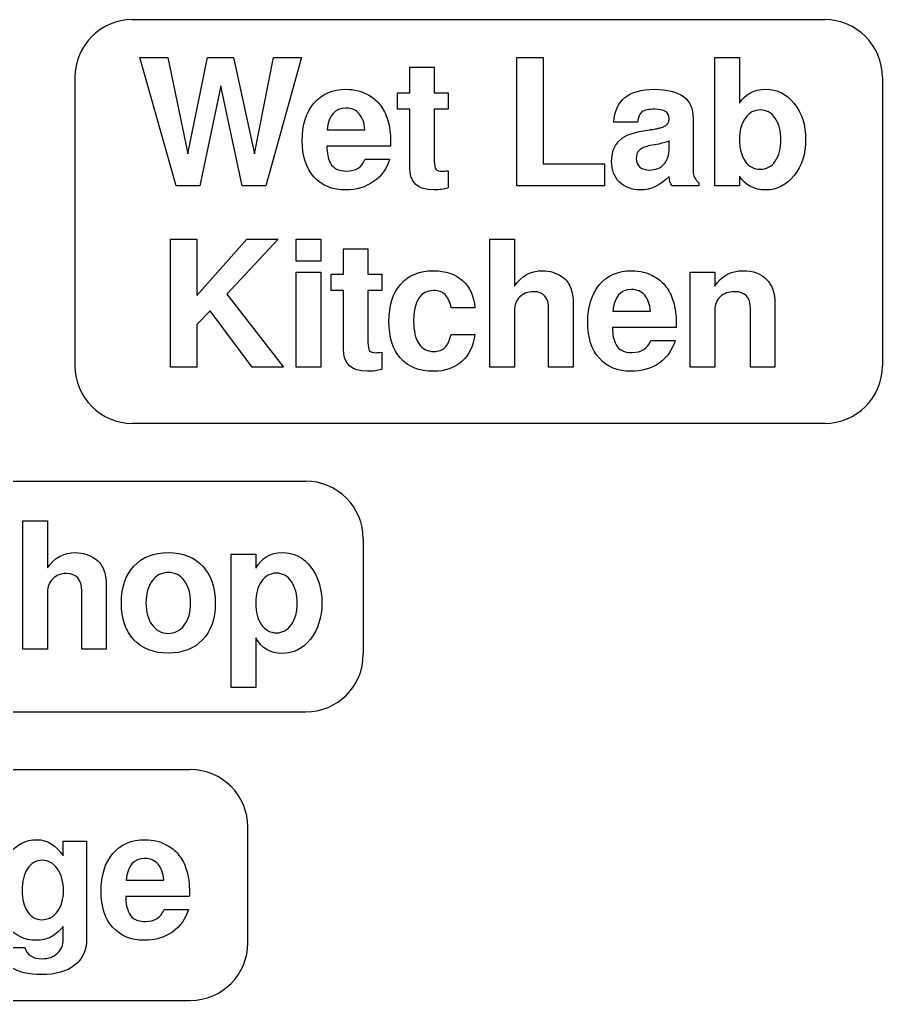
# Model space of a CAD drawing. Header units: millimetres. Extents: x 0 to 380, y 0 to 170.
# Drawn here: x 230.4 to 380, y 0 to 170 of the extents above; entities that cross this region are included whole.
import ezdxf

# ---------------------------------------------------------------- set-up
doc = ezdxf.new("R2010")
doc.units = ezdxf.units.MM
doc.layers.add('Layer_1', color=7, linetype='CONTINUOUS')

msp = doc.modelspace()

# ---------------------------------------------------------------- linework, layer by layer
at = {"layer": 'Layer_1'}
for p, q in [((250, 170), (370, 170)), ((240, 160), (240, 110)), ((380, 160), (380, 110)), ((370, 100), (250, 100)), ((140, 90), (280, 90)), ((290, 80), (290, 60)), ((140, 50), (280, 50)), ((10, 40), (260, 40)), ((270, 10), (270, 30)), ((10, 0), (260, 0))]:
    msp.add_line(p, q, dxfattribs=at)
at = {"layer": 'Layer_1', "color": 7}
for points in [[(273.13, 141.19), (269.01, 141.19), (265.29, 158.53), (261.67, 141.19), (257.55, 141.19), (251.27, 163.41), (256.12, 163.41), (259.56, 146.76), (263.01, 163.41), (267.52, 163.41), (271.12, 146.73), (274.44, 163.41), (279.29, 163.41), (273.13, 141.19)], [(321.17, 163.41), (321.17, 145), (331.81, 145), (331.81, 141.19), (316.6, 141.19), (316.6, 163.41), (321.17, 163.41)], [(355.23, 142.86), (355.23, 141.19), (350.96, 141.19), (350.96, 163.41), (355.23, 163.41), (355.23, 155.51)], [(298.06, 144.36), (298.06, 154.47), (295.95, 154.47), (295.95, 157.31), (298.06, 157.31), (298.06, 161.73), (302.32, 161.73), (302.32, 157.31), (304.7, 157.31)], [(304.7, 157.31), (304.7, 154.47), (302.32, 154.47), (302.32, 145.51)], [(337.53, 152.22), (333.42, 152.22)], [(347.19, 152.86), (347.19, 143.72)], [(283.74, 150.91), (290.29, 150.91)], [(337.9, 150.6), (339.6, 150.91)], [(294.71, 148.07), (283.68, 148.07)], [(341.22, 148.44), (339.76, 148.17)], [(343.02, 147.8), (343.02, 148.96)], [(290.35, 145.82), (294.56, 145.82)], [(304.7, 143.81), (304.7, 140.82)], [(348.17, 141.7), (348.17, 141.19), (343.54, 141.19)], [(261.14, 117.18), (261.14, 109.74), (256.57, 109.74), (256.57, 131.96), (261.14, 131.96), (261.14, 122.2), (269.83, 131.96), (275.22, 131.96), (266.35, 122.39), (276.17, 109.74), (270.71, 109.74), (263.43, 119.55), (261.14, 117.18)], [(282.65, 131.96), (282.65, 128.15), (278.38, 128.15), (278.38, 131.96), (282.65, 131.96)], [(316.22, 119.61), (316.22, 109.74), (311.96, 109.74), (311.96, 131.96), (316.22, 131.96), (316.22, 123.82)], [(286.55, 112.91), (286.55, 123.03), (284.45, 123.03), (284.45, 125.86), (286.55, 125.86), (286.55, 130.28), (290.82, 130.28), (290.82, 125.86), (293.19, 125.86)], [(282.65, 126.2), (282.65, 109.74), (278.38, 109.74), (278.38, 126.2), (282.65, 126.2)], [(293.19, 125.86), (293.19, 123.03), (290.82, 123.03), (290.82, 114.07)], [(346.66, 126.2), (350.93, 126.2), (350.93, 123.82)], [(350.93, 119.61), (350.93, 109.74), (346.66, 109.74), (346.66, 126.2)], [(326.4, 120.77), (326.4, 109.74), (322.14, 109.74), (322.14, 119.8)], [(361.38, 120.77), (361.38, 109.74), (357.12, 109.74), (357.12, 119.89)], [(309.34, 120.04), (305.25, 120.04)], [(333.25, 119.46), (339.8, 119.46)], [(344.22, 116.63), (333.19, 116.63)], [(305.25, 115.44), (309.34, 115.44)], [(339.86, 114.37), (344.07, 114.37)], [(293.19, 112.36), (293.19, 109.37)], [(235.26, 70.75), (235.26, 60.88), (231, 60.88), (231, 83.1), (235.26, 83.1), (235.26, 74.96)], [(271.36, 62.83), (271.36, 54.23), (267.1, 54.23), (267.1, 77.34), (271.36, 77.34), (271.36, 74.9)], [(245.44, 71.91), (245.44, 60.88), (241.18, 60.88), (241.18, 70.94)], [(237.97, 27.58), (242.03, 27.58), (242.03, 10.57)], [(237.97, 25.05), (237.97, 27.58)], [(248.87, 20.84), (255.42, 20.84)], [(259.84, 18.01), (248.81, 18.01)], [(255.49, 15.75), (259.69, 15.75)], [(237.97, 10.57), (237.97, 12.79)], [(226.91, 9.14), (231.33, 9.14)]]:
    msp.add_lwpolyline(points, dxfattribs=at)
at = {"layer": 'Layer_1'}
for centre, start, end in [((250, 160), 90, 180), ((370, 160), 0, 90), ((250, 110), 180, 270), ((370, 110), 270, 0), ((280, 80), 0, 90), ((280, 60), 270, 0), ((260, 30), 0, 90), ((260, 10), 270, 0)]:
    msp.add_arc(centre, 10, start, end, dxfattribs=at)
at = {"layer": 'Layer_1', "color": 7}
for points in [[(281.45, 155.51), (282.81, 157.12), (284.67, 157.92), (287.03, 157.92)], [(287.03, 157.92), (287.74, 157.92), (288.43, 157.84), (289.1, 157.68)], [(289.1, 157.68), (289.77, 157.51), (290.45, 157.22), (291.14, 156.79)], [(291.14, 156.79), (291.86, 156.36), (292.46, 155.82), (292.97, 155.15)], [(333.42, 152.22), (333.68, 156.02), (336.03, 157.92), (340.46, 157.92)], [(340.46, 157.92), (344.95, 157.92), (347.19, 156.23), (347.19, 152.86)], [(355.23, 155.51), (356.25, 157.12), (357.76, 157.92), (359.77, 157.92)], [(359.77, 157.92), (361.74, 157.92), (363.39, 157.1), (364.71, 155.45)], [(279.41, 148.99), (279.41, 151.75), (280.09, 153.93), (281.45, 155.51)], [(292.97, 155.15), (293.5, 154.5), (293.93, 153.62), (294.25, 152.52)], [(364.71, 155.45), (366.03, 153.82), (366.69, 151.74), (366.69, 149.2)], [(286.97, 154.66), (285.1, 154.66), (284.02, 153.41), (283.74, 150.91)], [(289.28, 153.68), (288.74, 154.33), (287.96, 154.66), (286.97, 154.66)], [(290.29, 150.91), (290.19, 152.11), (289.85, 153.03), (289.28, 153.68)], [(338.32, 153.99), (337.9, 153.66), (337.63, 153.07), (337.53, 152.22)], [(340.55, 154.47), (339.49, 154.47), (338.75, 154.31), (338.32, 153.99)], [(343.02, 152.83), (343.02, 153.93), (342.2, 154.47), (340.55, 154.47)], [(358.83, 154.35), (357.77, 154.35), (356.91, 153.88), (356.24, 152.92)], [(361.42, 152.89), (360.75, 153.87), (359.88, 154.35), (358.83, 154.35)], [(294.25, 152.52), (294.58, 151.45), (294.74, 150.21), (294.74, 148.81)], [(341.49, 151.24), (341.8, 151.31), (342.01, 151.38), (342.13, 151.46)], [(342.13, 151.46), (342.26, 151.54), (342.4, 151.64), (342.56, 151.76)], [(342.56, 151.76), (342.74, 151.9), (342.87, 152.06), (342.93, 152.22)], [(342.93, 152.22), (342.99, 152.4), (343.02, 152.61), (343.02, 152.83)], [(356.24, 152.92), (355.56, 151.99), (355.23, 150.77), (355.23, 149.26)], [(362.42, 149.17), (362.42, 150.7), (362.09, 151.93), (361.42, 152.89)], [(333.05, 145.42), (333.05, 148.33), (334.67, 150.06), (337.9, 150.6)], [(339.6, 150.91), (339.64, 150.91), (339.85, 150.93), (340.21, 150.97)], [(340.21, 150.97), (340.58, 151.03), (340.81, 151.07), (340.91, 151.09)], [(340.91, 151.09), (341.02, 151.13), (341.21, 151.18), (341.49, 151.24)], [(281.42, 142.74), (280.08, 144.26), (279.41, 146.35), (279.41, 148.99)], [(283.68, 148.07), (283.7, 147.44), (283.75, 146.9), (283.83, 146.43)], [(294.74, 148.81), (294.74, 148.56), (294.73, 148.32), (294.71, 148.07)], [(339.76, 148.17), (338.86, 147.98), (338.23, 147.72), (337.87, 147.37)], [(343.02, 148.96), (342.63, 148.78), (342.03, 148.6), (341.22, 148.44)], [(355.23, 149.26), (355.23, 147.7), (355.55, 146.44), (356.2, 145.48)], [(361.42, 145.48), (362.09, 146.44), (362.42, 147.67), (362.42, 149.17)], [(366.69, 149.2), (366.69, 146.72), (366.03, 144.65), (364.71, 142.98)], [(283.83, 146.43), (283.93, 145.98), (284.09, 145.53), (284.32, 145.09)], [(337.87, 147.37), (337.5, 147.03), (337.32, 146.54), (337.32, 145.91)], [(342.13, 144.93), (342.72, 145.61), (343.02, 146.56), (343.02, 147.8)], [(284.32, 145.09), (284.56, 144.66), (284.91, 144.33), (285.35, 144.08)], [(287.09, 143.75), (288.72, 143.75), (289.8, 144.44), (290.35, 145.82)], [(294.56, 145.82), (294.09, 144.19), (293.17, 142.89), (291.78, 141.92)], [(302.32, 145.51), (302.32, 144.78), (302.41, 144.29), (302.6, 144.05)], [(334.42, 141.83), (333.51, 142.74), (333.05, 143.94), (333.05, 145.42)], [(337.32, 145.91), (337.32, 145.3), (337.52, 144.81), (337.93, 144.45)], [(339.63, 143.93), (340.71, 143.93), (341.54, 144.26), (342.13, 144.93)], [(356.2, 145.48), (356.88, 144.53), (357.75, 144.05), (358.83, 144.05)], [(358.83, 144.05), (359.88, 144.05), (360.75, 144.53), (361.42, 145.48)], [(285.35, 144.08), (285.82, 143.86), (286.4, 143.75), (287.09, 143.75)], [(302.23, 140.48), (299.45, 140.48), (298.06, 141.77), (298.06, 144.36)], [(302.6, 144.05), (302.78, 143.83), (303.16, 143.72), (303.73, 143.72)], [(303.73, 143.72), (303.95, 143.72), (304.27, 143.75), (304.7, 143.81)], [(337.93, 144.45), (338.35, 144.1), (338.92, 143.93), (339.63, 143.93)], [(343.05, 142.83), (341.54, 141.27), (339.88, 140.48), (338.05, 140.48)], [(343.54, 141.19), (343.21, 141.59), (343.05, 142.14), (343.05, 142.83)], [(347.19, 143.72), (347.19, 142.96), (347.52, 142.29), (348.17, 141.7)], [(359.77, 140.48), (357.76, 140.48), (356.25, 141.28), (355.23, 142.86)], [(364.71, 142.98), (363.39, 141.32), (361.74, 140.48), (359.77, 140.48)], [(286.94, 140.48), (284.6, 140.48), (282.76, 141.24), (281.42, 142.74)], [(291.78, 141.92), (290.4, 140.96), (288.79, 140.48), (286.94, 140.48)], [(338.05, 140.48), (336.55, 140.48), (335.34, 140.93), (334.42, 141.83)], [(304.7, 140.82), (304.01, 140.6), (303.19, 140.48), (302.23, 140.48)], [(296.5, 124.16), (297.86, 125.7), (299.77, 126.47), (302.23, 126.47)], [(302.23, 126.47), (304.29, 126.47), (305.94, 125.9), (307.2, 124.76)], [(316.22, 123.82), (317.4, 125.59), (319.01, 126.47), (321.04, 126.47)], [(321.04, 126.47), (321.69, 126.47), (322.3, 126.38), (322.87, 126.2)], [(322.87, 126.2), (323.46, 126.03), (324.03, 125.75), (324.58, 125.34)], [(330.96, 124.06), (332.32, 125.67), (334.18, 126.47), (336.54, 126.47)], [(336.54, 126.47), (337.25, 126.47), (337.94, 126.39), (338.61, 126.23)], [(338.61, 126.23), (339.28, 126.07), (339.96, 125.77), (340.66, 125.34)], [(350.93, 123.82), (352.11, 125.59), (353.75, 126.47), (355.87, 126.47)], [(355.87, 126.47), (357.61, 126.47), (358.96, 125.97), (359.92, 124.98)], [(294.46, 117.63), (294.46, 120.44), (295.14, 122.61), (296.5, 124.16)], [(307.2, 124.76), (308.48, 123.63), (309.19, 122.05), (309.34, 120.04)], [(324.58, 125.34), (325.14, 124.96), (325.59, 124.37), (325.92, 123.58)], [(340.66, 125.34), (341.37, 124.92), (341.98, 124.37), (342.48, 123.7)], [(359.92, 124.98), (360.9, 123.98), (361.38, 122.58), (361.38, 120.77)], [(302.2, 123.03), (299.89, 123.03), (298.73, 121.23), (298.73, 117.63)], [(304.18, 122.33), (303.74, 122.79), (303.08, 123.03), (302.2, 123.03)], [(319.52, 122.84), (318.56, 122.84), (317.77, 122.54), (317.14, 121.93)], [(322.14, 119.8), (322.14, 121.83), (321.26, 122.84), (319.52, 122.84)], [(325.92, 123.58), (326.24, 122.78), (326.4, 121.85), (326.4, 120.77)], [(328.92, 117.54), (328.92, 120.3), (329.6, 122.48), (330.96, 124.06)], [(336.48, 123.21), (334.61, 123.21), (333.53, 121.96), (333.25, 119.46)], [(338.8, 122.23), (338.25, 122.89), (337.48, 123.21), (336.48, 123.21)], [(342.48, 123.7), (343.01, 123.05), (343.44, 122.17), (343.76, 121.08)], [(354.37, 122.84), (353.34, 122.84), (352.5, 122.55), (351.87, 121.96)], [(357.12, 119.89), (357.12, 121.86), (356.2, 122.84), (354.37, 122.84)], [(305.25, 120.04), (305.01, 121.12), (304.65, 121.88), (304.18, 122.33)], [(317.14, 121.93), (316.53, 121.32), (316.22, 120.55), (316.22, 119.61)], [(339.8, 119.46), (339.7, 120.66), (339.37, 121.58), (338.8, 122.23)], [(343.76, 121.08), (344.09, 120), (344.25, 118.76), (344.25, 117.36)], [(351.87, 121.96), (351.24, 121.37), (350.93, 120.59), (350.93, 119.61)], [(296.47, 111.29), (295.13, 112.8), (294.46, 114.91), (294.46, 117.63)], [(298.73, 117.63), (298.73, 116.03), (299.03, 114.77), (299.64, 113.85)], [(330.93, 111.29), (329.59, 112.82), (328.92, 114.9), (328.92, 117.54)], [(344.25, 117.36), (344.25, 117.11), (344.24, 116.87), (344.22, 116.63)], [(333.19, 116.63), (333.21, 116), (333.26, 115.45), (333.34, 114.98)], [(290.82, 114.07), (290.82, 113.33), (290.91, 112.85), (291.09, 112.6)], [(304.15, 113.15), (304.62, 113.62), (304.99, 114.38), (305.25, 115.44)], [(309.34, 115.44), (309.13, 113.47), (308.38, 111.9), (307.08, 110.74)], [(333.34, 114.98), (333.44, 114.53), (333.6, 114.09), (333.83, 113.64)], [(336.6, 112.3), (338.23, 112.3), (339.31, 112.99), (339.86, 114.37)], [(344.07, 114.37), (343.6, 112.75), (342.68, 111.44), (341.3, 110.47)], [(290.72, 109.04), (287.94, 109.04), (286.55, 110.33), (286.55, 112.91)], [(291.09, 112.6), (291.27, 112.38), (291.65, 112.27), (292.22, 112.27)], [(292.22, 112.27), (292.44, 112.27), (292.77, 112.3), (293.19, 112.36)], [(299.64, 113.85), (300.27, 112.94), (301.13, 112.48), (302.2, 112.48)], [(302.2, 112.48), (303.04, 112.48), (303.69, 112.7), (304.15, 113.15)], [(333.83, 113.64), (334.07, 113.21), (334.42, 112.88), (334.86, 112.63)], [(334.86, 112.63), (335.33, 112.41), (335.91, 112.3), (336.6, 112.3)], [(302.17, 109.04), (299.73, 109.04), (297.83, 109.79), (296.47, 111.29)], [(307.08, 110.74), (305.8, 109.61), (304.16, 109.04), (302.17, 109.04)], [(336.45, 109.04), (334.11, 109.04), (332.27, 109.79), (330.93, 111.29)], [(293.19, 109.37), (292.5, 109.15), (291.68, 109.04), (290.72, 109.04)], [(341.3, 110.47), (339.91, 109.51), (338.3, 109.04), (336.45, 109.04)], [(235.26, 74.96), (236.44, 76.73), (238.05, 77.61), (240.08, 77.61)], [(240.08, 77.61), (240.73, 77.61), (241.34, 77.52), (241.91, 77.34)], [(241.91, 77.34), (242.5, 77.17), (243.07, 76.89), (243.61, 76.48)], [(250.22, 75.26), (251.67, 76.83), (253.65, 77.61), (256.17, 77.61)], [(256.17, 77.61), (258.75, 77.61), (260.75, 76.83), (262.17, 75.26)], [(271.36, 74.9), (272.38, 76.71), (273.9, 77.61), (275.93, 77.61)], [(275.93, 77.61), (278.01, 77.61), (279.67, 76.78), (280.93, 75.11)], [(243.61, 76.48), (244.18, 76.1), (244.63, 75.51), (244.96, 74.72)], [(248.06, 68.89), (248.06, 71.6), (248.78, 73.72), (250.22, 75.26)], [(262.17, 75.26), (263.61, 73.72), (264.33, 71.56), (264.33, 68.77)], [(280.93, 75.11), (282.19, 73.45), (282.82, 71.36), (282.82, 68.86)], [(238.56, 73.98), (237.6, 73.98), (236.81, 73.68), (236.18, 73.07)], [(241.18, 70.94), (241.18, 72.97), (240.3, 73.98), (238.56, 73.98)], [(244.96, 74.72), (245.28, 73.92), (245.44, 72.99), (245.44, 71.91)], [(256.2, 74.17), (255.04, 74.17), (254.1, 73.68), (253.39, 72.7)], [(259, 72.7), (258.31, 73.68), (257.38, 74.17), (256.2, 74.17)], [(274.96, 74.05), (273.88, 74.05), (273.01, 73.57), (272.34, 72.61)], [(277.55, 72.58), (276.9, 73.56), (276.04, 74.05), (274.96, 74.05)], [(236.18, 73.07), (235.57, 72.46), (235.26, 71.69), (235.26, 70.75)], [(253.39, 72.7), (252.68, 71.73), (252.33, 70.46), (252.33, 68.89)], [(260.07, 68.83), (260.07, 70.46), (259.71, 71.75), (259, 72.7)], [(272.34, 72.61), (271.69, 71.66), (271.36, 70.41), (271.36, 68.86)], [(278.56, 68.8), (278.56, 70.37), (278.22, 71.63), (277.55, 72.58)], [(250.22, 62.49), (248.78, 64.06), (248.06, 66.19), (248.06, 68.89)], [(252.33, 68.89), (252.33, 67.33), (252.68, 66.06), (253.39, 65.08)], [(258.97, 65.05), (259.7, 66.03), (260.07, 67.29), (260.07, 68.83)], [(264.33, 68.77), (264.33, 66.13), (263.6, 64.04), (262.14, 62.49)], [(271.36, 68.86), (271.36, 67.32), (271.69, 66.07), (272.34, 65.11)], [(277.55, 65.15), (278.22, 66.1), (278.56, 67.32), (278.56, 68.8)], [(282.82, 68.86), (282.82, 66.36), (282.16, 64.28), (280.84, 62.62)], [(253.39, 65.08), (254.1, 64.11), (255.04, 63.62), (256.2, 63.62)], [(256.2, 63.62), (257.33, 63.62), (258.26, 64.1), (258.97, 65.05)], [(272.34, 65.11), (273.01, 64.18), (273.88, 63.71), (274.96, 63.71)], [(274.96, 63.71), (276.02, 63.71), (276.88, 64.19), (277.55, 65.15)], [(256.2, 60.18), (253.66, 60.18), (251.67, 60.95), (250.22, 62.49)], [(262.14, 62.49), (260.68, 60.95), (258.7, 60.18), (256.2, 60.18)], [(275.93, 60.15), (273.9, 60.15), (272.38, 61.04), (271.36, 62.83)], [(280.84, 62.62), (279.54, 60.97), (277.91, 60.15), (275.93, 60.15)], [(228.52, 25.29), (229.82, 27), (231.45, 27.85), (233.4, 27.85)], [(233.4, 27.85), (235.23, 27.85), (236.75, 26.92), (237.97, 25.05)], [(246.59, 25.44), (247.95, 27.05), (249.81, 27.85), (252.16, 27.85)], [(252.16, 27.85), (252.87, 27.85), (253.57, 27.77), (254.24, 27.61)], [(254.24, 27.61), (254.91, 27.44), (255.59, 27.15), (256.28, 26.72)], [(256.28, 26.72), (256.99, 26.3), (257.6, 25.75), (258.11, 25.08)], [(234.32, 24.29), (233.28, 24.29), (232.44, 23.8), (231.79, 22.82)], [(236.97, 22.79), (236.28, 23.79), (235.39, 24.29), (234.32, 24.29)], [(244.54, 18.92), (244.54, 21.68), (245.22, 23.86), (246.59, 25.44)], [(252.1, 24.59), (250.23, 24.59), (249.16, 23.34), (248.87, 20.84)], [(254.42, 23.61), (253.87, 24.26), (253.1, 24.59), (252.1, 24.59)], [(258.11, 25.08), (258.64, 24.43), (259.06, 23.55), (259.39, 22.46)], [(231.79, 22.82), (231.16, 21.85), (230.84, 20.58), (230.84, 19.01)], [(238.03, 19.01), (238.03, 20.54), (237.68, 21.8), (236.97, 22.79)], [(255.42, 20.84), (255.32, 22.04), (254.99, 22.96), (254.42, 23.61)], [(259.39, 22.46), (259.71, 21.38), (259.87, 20.14), (259.87, 18.74)], [(230.84, 19.01), (230.84, 17.53), (231.16, 16.32), (231.79, 15.38)], [(236.97, 15.38), (237.68, 16.32), (238.03, 17.53), (238.03, 19.01)], [(246.55, 12.67), (245.21, 14.2), (244.54, 16.28), (244.54, 18.92)], [(259.87, 18.74), (259.87, 18.49), (259.86, 18.25), (259.84, 18.01)], [(248.81, 18.01), (248.83, 17.38), (248.88, 16.83), (248.96, 16.36)], [(231.79, 15.38), (232.42, 14.45), (233.24, 13.98), (234.25, 13.98)], [(234.25, 13.98), (235.37, 13.98), (236.28, 14.45), (236.97, 15.38)], [(248.96, 16.36), (249.06, 15.91), (249.23, 15.47), (249.45, 15.02)], [(252.22, 13.68), (253.85, 13.68), (254.94, 14.37), (255.49, 15.75)], [(259.69, 15.75), (259.22, 14.13), (258.3, 12.82), (256.92, 11.85)], [(249.45, 15.02), (249.69, 14.59), (250.04, 14.26), (250.49, 14.01)], [(250.49, 14.01), (250.95, 13.79), (251.53, 13.68), (252.22, 13.68)], [(233.31, 10.42), (231.28, 10.42), (229.64, 11.2), (228.4, 12.76)], [(237.97, 12.79), (237.18, 11.9), (236.44, 11.28), (235.75, 10.93)], [(252.07, 10.42), (249.74, 10.42), (247.9, 11.17), (246.55, 12.67)], [(235.75, 10.93), (235.08, 10.59), (234.26, 10.42), (233.31, 10.42)], [(236.97, 8.16), (237.64, 8.77), (237.97, 9.57), (237.97, 10.57)], [(242.03, 10.57), (242.03, 8.64), (241.34, 7.15), (239.95, 6.09)], [(256.92, 11.85), (255.54, 10.89), (253.92, 10.42), (252.07, 10.42)], [(231.33, 9.14), (231.67, 7.86), (232.68, 7.22), (234.35, 7.22)], [(234.35, 7.22), (235.42, 7.22), (236.3, 7.53), (236.97, 8.16)], [(234.19, 4.47), (232, 4.47), (230.24, 4.9), (228.92, 5.75)], [(239.95, 6.09), (238.59, 5.01), (236.67, 4.47), (234.19, 4.47)]]:
    msp.add_open_spline(points, degree=3, dxfattribs=at)

doc.saveas('drawing.dxf')
